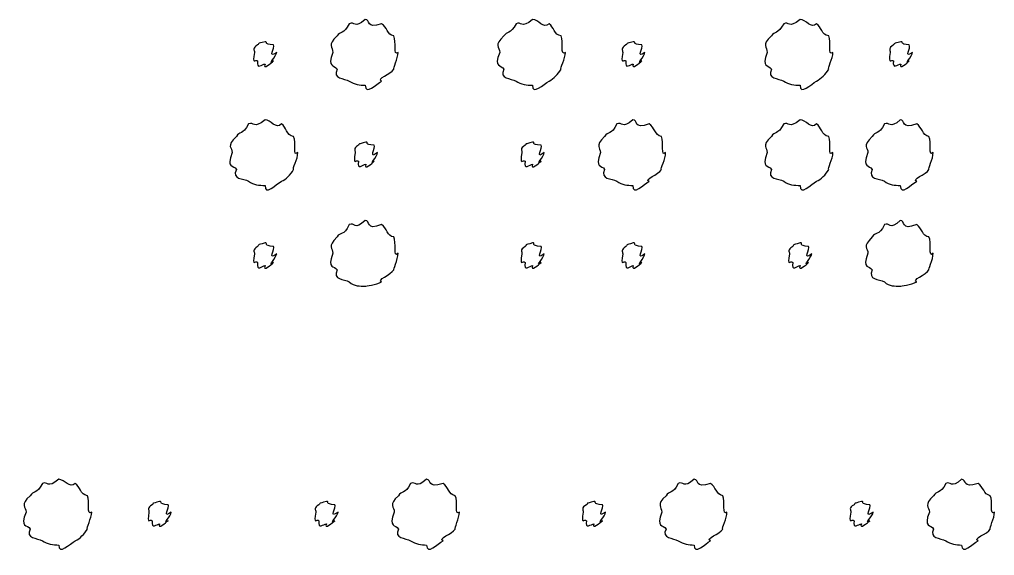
# Model space of a CAD drawing. Header units: millimetres. Extents: x -178 to -32, y 41 to 266.
# Drawn here: x -69.36 to -59.23, y 162.65 to 168.22 of the extents above; entities that cross this region are included whole.
import ezdxf

# ---------------------------------------------------------------- set-up
doc = ezdxf.new("R2010")
doc.units = ezdxf.units.MM
doc.layers.get('0').update_dxf_attribs({"linetype": 'CONTINUOUS'})

msp = doc.modelspace()

# ---------------------------------------------------------------- linework, layer by layer
at = {"color": 0}
for p, q in [((-65.7691, 168.22), (-65.7691, 168.22)), ((-64.0288, 168.22), (-64.0288, 168.22)), ((-61.2465, 168.22), (-61.2465, 168.22)), ((-66.8108, 167.989), (-66.8108, 167.989)), ((-62.9814, 167.989), (-62.9814, 167.989)), ((-60.1991, 167.989), (-60.1991, 167.989)), ((-66.8108, 167.178), (-66.8108, 167.178)), ((-62.9871, 167.178), (-62.9871, 167.178)), ((-61.2465, 167.178), (-61.2465, 167.178)), ((-60.2047, 167.178), (-60.2047, 167.178)), ((-65.7638, 166.946), (-65.7638, 166.946)), ((-64.0288, 166.946), (-64.0288, 166.946)), ((-65.7691, 166.131), (-65.7691, 166.131)), ((-60.2047, 166.131), (-60.2047, 166.131)), ((-66.8108, 165.899), (-66.8108, 165.899)), ((-64.0288, 165.899), (-64.0288, 165.899)), ((-62.9814, 165.899), (-62.9814, 165.899)), ((-61.2465, 165.899), (-61.2465, 165.899)), ((-68.9554, 163.439), (-68.9554, 163.439)), ((-65.1312, 163.439), (-65.1312, 163.439)), ((-62.3489, 163.439), (-62.3489, 163.439)), ((-59.5665, 163.439), (-59.5665, 163.439)), ((-67.908, 163.208), (-67.908, 163.208)), ((-66.173, 163.208), (-66.173, 163.208)), ((-63.3906, 163.208), (-63.3906, 163.208)), ((-60.6083, 163.208), (-60.6083, 163.208))]:
    msp.add_line(p, q, dxfattribs=at)
for points in [[(-65.7691, 168.22), (-65.8823, 168.118), (-65.8795, 168.205), (-65.9345, 168.176)], [(-65.5983, 168.176), (-65.7691, 168.118), (-65.7098, 168.22), (-65.7691, 168.22)], [(-64.0288, 168.22), (-64.1512, 168.118), (-64.1445, 168.205), (-64.1996, 168.176)], [(-63.8577, 168.176), (-63.9156, 168.118), (-63.9695, 168.22), (-64.0288, 168.22)], [(-61.2465, 168.22), (-61.3692, 168.118), (-61.3622, 168.205), (-61.4172, 168.176)], [(-61.0757, 168.176), (-61.1336, 168.118), (-61.1872, 168.22), (-61.2465, 168.22)], [(-65.9345, 168.176), (-65.9924, 168.06), (-66.0312, 168.104), (-66.0612, 168.049)], [(-65.4717, 168.049), (-65.5405, 168.06), (-65.5433, 168.146), (-65.5983, 168.176)], [(-64.1996, 168.176), (-64.2616, 168.06), (-64.2962, 168.104), (-64.3266, 168.049)], [(-63.7311, 168.049), (-63.8097, 168.06), (-63.8055, 168.146), (-63.8577, 168.176)], [(-61.4172, 168.176), (-61.4793, 168.06), (-61.5139, 168.104), (-61.5442, 168.049)], [(-60.9487, 168.049), (-61.0274, 168.06), (-61.0231, 168.146), (-61.0757, 168.176)], [(-66.0612, 168.049), (-66.1688, 167.95), (-66.1053, 167.936), (-66.1053, 167.878)], [(-65.4276, 167.878), (-65.4826, 167.831), (-65.4413, 167.994), (-65.4717, 168.049)], [(-64.3266, 168.049), (-64.438, 167.95), (-64.3707, 167.936), (-64.3707, 167.878)], [(-63.687, 167.878), (-63.7476, 167.831), (-63.7007, 167.994), (-63.7311, 168.049)], [(-61.5442, 168.049), (-61.6557, 167.95), (-61.5883, 167.936), (-61.5883, 167.878)], [(-60.9046, 167.878), (-60.9653, 167.831), (-60.9184, 167.994), (-60.9487, 168.049)], [(-66.8881, 167.955), (-66.9488, 167.919), (-66.9212, 167.907), (-66.9212, 167.878)], [(-66.8108, 167.989), (-66.9047, 167.963), (-66.8662, 167.977), (-66.8881, 167.955)], [(-66.7226, 167.955), (-66.8387, 167.963), (-66.7738, 167.989), (-66.8108, 167.989)], [(-66.6898, 167.878), (-66.7946, 167.802), (-66.7008, 167.933), (-66.7226, 167.955)], [(-63.0587, 167.955), (-63.1151, 167.919), (-63.0918, 167.907), (-63.0918, 167.878)], [(-62.9814, 167.989), (-63.071, 167.963), (-63.0365, 167.977), (-63.0587, 167.955)], [(-62.8932, 167.955), (-63.0047, 167.963), (-62.9444, 167.989), (-62.9814, 167.989)], [(-62.8601, 167.878), (-62.9606, 167.802), (-62.8714, 167.933), (-62.8932, 167.955)], [(-60.2763, 167.955), (-60.3328, 167.919), (-60.3095, 167.907), (-60.3095, 167.878)], [(-60.1991, 167.989), (-60.2887, 167.963), (-60.2544, 167.977), (-60.2763, 167.955)], [(-60.1109, 167.955), (-60.2227, 167.963), (-60.162, 167.989), (-60.1991, 167.989)], [(-60.0781, 167.878), (-60.1786, 167.802), (-60.089, 167.933), (-60.1109, 167.955)], [(-66.9212, 167.878), (-66.9488, 167.736), (-66.9103, 167.812), (-66.8881, 167.79)], [(-66.7226, 167.79), (-66.7946, 167.736), (-66.6898, 167.841), (-66.6898, 167.878)], [(-66.1053, 167.878), (-66.1688, 167.71), (-66.0904, 167.757), (-66.0612, 167.702)], [(-65.4717, 167.702), (-65.4826, 167.71), (-65.4276, 167.815), (-65.4276, 167.878)], [(-64.3707, 167.878), (-64.438, 167.71), (-64.3555, 167.757), (-64.3266, 167.702)], [(-63.7311, 167.702), (-63.7476, 167.71), (-63.687, 167.815), (-63.687, 167.878)], [(-63.0918, 167.878), (-63.1151, 167.736), (-63.0805, 167.812), (-63.0587, 167.79)], [(-62.8932, 167.79), (-62.9606, 167.736), (-62.8601, 167.841), (-62.8601, 167.878)], [(-61.5883, 167.878), (-61.6557, 167.71), (-61.5731, 167.757), (-61.5442, 167.702)], [(-60.9487, 167.702), (-60.9653, 167.71), (-60.9046, 167.815), (-60.9046, 167.878)], [(-60.3095, 167.878), (-60.3328, 167.736), (-60.2985, 167.812), (-60.2763, 167.79)], [(-60.1109, 167.79), (-60.1786, 167.736), (-60.0781, 167.841), (-60.0781, 167.878)], [(-66.8881, 167.79), (-66.9047, 167.692), (-66.8401, 167.757), (-66.8108, 167.757)], [(-66.8108, 167.757), (-66.8387, 167.692), (-66.7448, 167.768), (-66.7226, 167.79)], [(-63.0587, 167.79), (-63.071, 167.692), (-63.0103, 167.757), (-62.9814, 167.757)], [(-62.9814, 167.757), (-63.0047, 167.692), (-62.9154, 167.768), (-62.8932, 167.79)], [(-60.2763, 167.79), (-60.2887, 167.692), (-60.228, 167.757), (-60.1991, 167.757)], [(-60.1991, 167.757), (-60.2227, 167.692), (-60.1331, 167.768), (-60.1109, 167.79)], [(-66.0612, 167.702), (-66.1109, 167.604), (-65.9896, 167.609), (-65.9345, 167.58)], [(-65.5983, 167.58), (-65.659, 167.604), (-65.5006, 167.65), (-65.4717, 167.702)], [(-64.3266, 167.702), (-64.3788, 167.604), (-64.2546, 167.609), (-64.1996, 167.58)], [(-63.8577, 167.58), (-63.8097, 167.604), (-63.7642, 167.65), (-63.7311, 167.702)], [(-61.5442, 167.702), (-61.5964, 167.604), (-61.4726, 167.609), (-61.4172, 167.58)], [(-61.0757, 167.58), (-61.0274, 167.604), (-60.9819, 167.65), (-60.9487, 167.702)], [(-65.9345, 167.58), (-65.8823, 167.545), (-65.8245, 167.536), (-65.7691, 167.536)], [(-65.7691, 167.536), (-65.7691, 167.428), (-65.6534, 167.55), (-65.5983, 167.58)], [(-64.1996, 167.58), (-64.1512, 167.545), (-64.0867, 167.536), (-64.0288, 167.536)], [(-64.0288, 167.536), (-64.0341, 167.428), (-63.9131, 167.55), (-63.8577, 167.58)], [(-61.4172, 167.58), (-61.3692, 167.545), (-61.3043, 167.536), (-61.2465, 167.536)], [(-61.2465, 167.536), (-61.2521, 167.428), (-61.1307, 167.55), (-61.0757, 167.58)], [(-66.9819, 167.134), (-67.044, 167.013), (-67.0782, 167.06), (-67.1086, 167.002)], [(-66.8108, 167.178), (-66.9336, 167.071), (-66.9269, 167.163), (-66.9819, 167.134)], [(-66.6401, 167.134), (-66.6979, 167.071), (-66.7519, 167.178), (-66.8108, 167.178)], [(-66.5134, 167.002), (-66.5917, 167.013), (-66.5879, 167.104), (-66.6401, 167.134)], [(-63.1522, 167.134), (-63.21, 167.013), (-63.2488, 167.06), (-63.2792, 167.002)], [(-62.9871, 167.178), (-63.0999, 167.071), (-63.0971, 167.163), (-63.1522, 167.134)], [(-62.816, 167.134), (-62.9871, 167.071), (-62.9278, 167.178), (-62.9871, 167.178)], [(-62.6893, 167.002), (-62.7581, 167.013), (-62.7609, 167.104), (-62.816, 167.134)], [(-61.4172, 167.134), (-61.4793, 167.013), (-61.5139, 167.06), (-61.5442, 167.002)], [(-61.2465, 167.178), (-61.3692, 167.071), (-61.3622, 167.163), (-61.4172, 167.134)], [(-61.0757, 167.134), (-61.1336, 167.071), (-61.1872, 167.178), (-61.2465, 167.178)], [(-60.9487, 167.002), (-61.0274, 167.013), (-61.0231, 167.104), (-61.0757, 167.134)], [(-60.3702, 167.134), (-60.428, 167.013), (-60.4665, 167.06), (-60.4968, 167.002)], [(-60.2047, 167.178), (-60.3176, 167.071), (-60.3148, 167.163), (-60.3702, 167.134)], [(-60.034, 167.134), (-60.2047, 167.071), (-60.1454, 167.178), (-60.2047, 167.178)], [(-59.907, 167.002), (-59.9757, 167.013), (-59.9786, 167.104), (-60.034, 167.134)], [(-67.1086, 167.002), (-67.2204, 166.898), (-67.1527, 166.891), (-67.1527, 166.836)], [(-66.4693, 166.836), (-66.53, 166.781), (-66.4831, 166.946), (-66.5134, 167.002)], [(-63.2792, 167.002), (-63.3864, 166.898), (-63.3233, 166.891), (-63.3233, 166.836)], [(-62.6452, 166.836), (-62.7003, 166.781), (-62.659, 166.946), (-62.6893, 167.002)], [(-61.5442, 167.002), (-61.6557, 166.898), (-61.5883, 166.891), (-61.5883, 166.836)], [(-60.9046, 166.836), (-60.9653, 166.781), (-60.9184, 166.946), (-60.9487, 167.002)], [(-60.4968, 167.002), (-60.6044, 166.898), (-60.5409, 166.891), (-60.5409, 166.836)], [(-59.8629, 166.836), (-59.9179, 166.781), (-59.8766, 166.946), (-59.907, 167.002)], [(-65.8407, 166.914), (-65.8975, 166.872), (-65.8738, 166.865), (-65.8738, 166.836)], [(-65.7638, 166.946), (-65.8534, 166.916), (-65.8188, 166.936), (-65.8407, 166.914)], [(-65.6756, 166.914), (-65.7871, 166.916), (-65.7264, 166.946), (-65.7638, 166.946)], [(-65.6424, 166.836), (-65.743, 166.755), (-65.6534, 166.891), (-65.6756, 166.914)], [(-64.1061, 166.914), (-64.1664, 166.872), (-64.1389, 166.865), (-64.1389, 166.836)], [(-64.0288, 166.946), (-64.1223, 166.916), (-64.0838, 166.936), (-64.1061, 166.914)], [(-63.9406, 166.914), (-64.0563, 166.916), (-63.9914, 166.946), (-64.0288, 166.946)], [(-63.9075, 166.836), (-64.0122, 166.755), (-63.9184, 166.891), (-63.9406, 166.914)], [(-67.1527, 166.836), (-67.2204, 166.663), (-67.1375, 166.715), (-67.1086, 166.66)], [(-66.5134, 166.66), (-66.53, 166.663), (-66.4693, 166.773), (-66.4693, 166.836)], [(-65.8738, 166.836), (-65.8975, 166.689), (-65.8629, 166.77), (-65.8407, 166.748)], [(-65.6756, 166.748), (-65.743, 166.689), (-65.6424, 166.799), (-65.6424, 166.836)], [(-64.1389, 166.836), (-64.1664, 166.689), (-64.1279, 166.77), (-64.1061, 166.748)], [(-63.9406, 166.748), (-64.0122, 166.689), (-63.9075, 166.799), (-63.9075, 166.836)], [(-63.3233, 166.836), (-63.3864, 166.663), (-63.3081, 166.715), (-63.2792, 166.66)], [(-62.6893, 166.66), (-62.7003, 166.663), (-62.6452, 166.773), (-62.6452, 166.836)], [(-61.5883, 166.836), (-61.6557, 166.663), (-61.5731, 166.715), (-61.5442, 166.66)], [(-60.9487, 166.66), (-60.9653, 166.663), (-60.9046, 166.773), (-60.9046, 166.836)], [(-60.5409, 166.836), (-60.6044, 166.663), (-60.5257, 166.715), (-60.4968, 166.66)], [(-59.907, 166.66), (-59.9179, 166.663), (-59.8629, 166.773), (-59.8629, 166.836)], [(-65.8407, 166.748), (-65.8534, 166.645), (-65.7927, 166.715), (-65.7638, 166.715)], [(-65.7638, 166.715), (-65.7871, 166.645), (-65.6975, 166.726), (-65.6756, 166.748)], [(-64.1061, 166.748), (-64.1223, 166.645), (-64.0577, 166.715), (-64.0288, 166.715)], [(-64.0288, 166.715), (-64.0563, 166.645), (-63.9625, 166.726), (-63.9406, 166.748)], [(-67.1086, 166.66), (-67.1611, 166.557), (-67.037, 166.568), (-66.9819, 166.539)], [(-66.6401, 166.539), (-66.5917, 166.557), (-66.5462, 166.607), (-66.5134, 166.66)], [(-63.2792, 166.66), (-63.3286, 166.557), (-63.2075, 166.568), (-63.1522, 166.539)], [(-62.816, 166.539), (-62.8766, 166.557), (-62.7182, 166.607), (-62.6893, 166.66)], [(-61.5442, 166.66), (-61.5964, 166.557), (-61.4726, 166.568), (-61.4172, 166.539)], [(-61.0757, 166.539), (-61.0274, 166.557), (-60.9819, 166.607), (-60.9487, 166.66)], [(-60.4968, 166.66), (-60.5465, 166.557), (-60.4252, 166.568), (-60.3702, 166.539)], [(-60.034, 166.539), (-60.0943, 166.557), (-59.9359, 166.607), (-59.907, 166.66)], [(-66.9819, 166.539), (-66.9336, 166.497), (-66.869, 166.495), (-66.8108, 166.495)], [(-66.8108, 166.495), (-66.8165, 166.38), (-66.6951, 166.508), (-66.6401, 166.539)], [(-63.1522, 166.539), (-63.0999, 166.497), (-63.0421, 166.495), (-62.9871, 166.495)], [(-62.9871, 166.495), (-62.9871, 166.38), (-62.8714, 166.508), (-62.816, 166.539)], [(-61.4172, 166.539), (-61.3692, 166.497), (-61.3043, 166.495), (-61.2465, 166.495)], [(-61.2465, 166.495), (-61.2521, 166.38), (-61.1307, 166.508), (-61.0757, 166.539)], [(-60.3702, 166.539), (-60.3176, 166.497), (-60.2597, 166.495), (-60.2047, 166.495)], [(-60.2047, 166.495), (-60.2047, 166.38), (-60.089, 166.508), (-60.034, 166.539)], [(-65.9345, 166.087), (-65.9924, 165.961), (-66.0312, 166.015), (-66.0612, 165.96)], [(-65.7691, 166.131), (-65.8823, 166.02), (-65.8795, 166.116), (-65.9345, 166.087)], [(-65.5983, 166.087), (-65.7691, 166.02), (-65.7098, 166.131), (-65.7691, 166.131)], [(-65.4717, 165.96), (-65.5405, 165.961), (-65.5433, 166.056), (-65.5983, 166.087)], [(-60.3702, 166.087), (-60.428, 165.961), (-60.4665, 166.015), (-60.4968, 165.96)], [(-60.2047, 166.131), (-60.3176, 166.02), (-60.3148, 166.116), (-60.3702, 166.087)], [(-60.034, 166.087), (-60.2047, 166.02), (-60.1454, 166.131), (-60.2047, 166.131)], [(-59.907, 165.96), (-59.9757, 165.961), (-59.9786, 166.056), (-60.034, 166.087)], [(-66.8108, 165.899), (-66.9047, 165.866), (-66.8662, 165.886), (-66.8881, 165.861)], [(-66.7226, 165.861), (-66.8387, 165.866), (-66.7738, 165.899), (-66.8108, 165.899)], [(-66.0612, 165.96), (-66.1688, 165.851), (-66.1053, 165.847), (-66.1053, 165.789)], [(-65.4276, 165.789), (-65.4826, 165.734), (-65.4413, 165.905), (-65.4717, 165.96)], [(-64.0288, 165.899), (-64.1223, 165.866), (-64.0838, 165.886), (-64.1061, 165.861)], [(-63.9406, 165.861), (-64.0563, 165.866), (-63.9914, 165.899), (-64.0288, 165.899)], [(-62.9814, 165.899), (-63.071, 165.866), (-63.0365, 165.886), (-63.0587, 165.861)], [(-62.8932, 165.861), (-63.0047, 165.866), (-62.9444, 165.899), (-62.9814, 165.899)], [(-61.2465, 165.899), (-61.3403, 165.866), (-61.3015, 165.886), (-61.3237, 165.861)], [(-61.1583, 165.861), (-61.274, 165.866), (-61.2094, 165.899), (-61.2465, 165.899)], [(-60.4968, 165.96), (-60.6044, 165.851), (-60.5409, 165.847), (-60.5409, 165.789)], [(-59.8629, 165.789), (-59.9179, 165.734), (-59.8766, 165.905), (-59.907, 165.96)], [(-66.8881, 165.861), (-66.9488, 165.818), (-66.9212, 165.813), (-66.9212, 165.784)], [(-66.9212, 165.784), (-66.9488, 165.637), (-66.9103, 165.72), (-66.8881, 165.695)], [(-66.6898, 165.784), (-66.7946, 165.701), (-66.7008, 165.839), (-66.7226, 165.861)], [(-66.7226, 165.695), (-66.7946, 165.637), (-66.6898, 165.751), (-66.6898, 165.784)], [(-66.1053, 165.789), (-66.1688, 165.613), (-66.0904, 165.669), (-66.0612, 165.618)], [(-65.4717, 165.618), (-65.4826, 165.613), (-65.4276, 165.725), (-65.4276, 165.789)], [(-64.1061, 165.861), (-64.1664, 165.818), (-64.1389, 165.813), (-64.1389, 165.784)], [(-64.1389, 165.784), (-64.1664, 165.637), (-64.1279, 165.72), (-64.1061, 165.695)], [(-63.9075, 165.784), (-64.0122, 165.701), (-63.9184, 165.839), (-63.9406, 165.861)], [(-63.9406, 165.695), (-64.0122, 165.637), (-63.9075, 165.751), (-63.9075, 165.784)], [(-63.0587, 165.861), (-63.1151, 165.818), (-63.0918, 165.813), (-63.0918, 165.784)], [(-63.0918, 165.784), (-63.1151, 165.637), (-63.0805, 165.72), (-63.0587, 165.695)], [(-62.8601, 165.784), (-62.9606, 165.701), (-62.8714, 165.839), (-62.8932, 165.861)], [(-62.8932, 165.695), (-62.9606, 165.637), (-62.8601, 165.751), (-62.8601, 165.784)], [(-61.3237, 165.861), (-61.3844, 165.818), (-61.3569, 165.813), (-61.3569, 165.784)], [(-61.3569, 165.784), (-61.3844, 165.637), (-61.3456, 165.72), (-61.3237, 165.695)], [(-61.1251, 165.784), (-61.2299, 165.701), (-61.1364, 165.839), (-61.1583, 165.861)], [(-61.1583, 165.695), (-61.2299, 165.637), (-61.1251, 165.751), (-61.1251, 165.784)], [(-60.5409, 165.789), (-60.6044, 165.613), (-60.5257, 165.669), (-60.4968, 165.618)], [(-59.907, 165.618), (-59.9179, 165.613), (-59.8629, 165.725), (-59.8629, 165.789)], [(-66.8881, 165.695), (-66.9047, 165.591), (-66.8401, 165.662), (-66.8108, 165.662)], [(-66.8108, 165.662), (-66.8387, 165.591), (-66.7448, 165.673), (-66.7226, 165.695)], [(-64.1061, 165.695), (-64.1223, 165.591), (-64.0577, 165.662), (-64.0288, 165.662)], [(-64.0288, 165.662), (-64.0563, 165.591), (-63.9625, 165.673), (-63.9406, 165.695)], [(-63.0587, 165.695), (-63.071, 165.591), (-63.0103, 165.662), (-62.9814, 165.662)], [(-62.9814, 165.662), (-63.0047, 165.591), (-62.9154, 165.673), (-62.8932, 165.695)], [(-61.3237, 165.695), (-61.3403, 165.591), (-61.2754, 165.662), (-61.2465, 165.662)], [(-61.2465, 165.662), (-61.274, 165.591), (-61.1805, 165.673), (-61.1583, 165.695)], [(-66.0612, 165.618), (-66.1109, 165.509), (-65.9896, 165.524), (-65.9345, 165.491)], [(-65.5983, 165.491), (-65.659, 165.509), (-65.5006, 165.566), (-65.4717, 165.618)], [(-60.4968, 165.618), (-60.5465, 165.509), (-60.4252, 165.524), (-60.3702, 165.491)], [(-60.034, 165.491), (-60.0943, 165.509), (-59.9359, 165.566), (-59.907, 165.618)], [(-65.9345, 165.491), (-65.8823, 165.447), (-65.8245, 165.447), (-65.7691, 165.447)], [(-65.7691, 165.447), (-65.7691, 165.447), (-65.6534, 165.461), (-65.5983, 165.491)], [(-60.3702, 165.491), (-60.3176, 165.447), (-60.2597, 165.447), (-60.2047, 165.447)], [(-60.2047, 165.447), (-60.2047, 165.447), (-60.089, 165.461), (-60.034, 165.491)], [(-69.1261, 163.395), (-69.1882, 163.28), (-69.2224, 163.324), (-69.2527, 163.269)], [(-68.9554, 163.439), (-69.0778, 163.338), (-69.0711, 163.424), (-69.1261, 163.395)], [(-68.7843, 163.395), (-68.8421, 163.338), (-68.8961, 163.439), (-68.9554, 163.439)], [(-68.6576, 163.269), (-68.7363, 163.28), (-68.732, 163.365), (-68.7843, 163.395)], [(-65.2967, 163.395), (-65.3546, 163.28), (-65.393, 163.324), (-65.4233, 163.269)], [(-65.1312, 163.439), (-65.2441, 163.338), (-65.2413, 163.424), (-65.2967, 163.395)], [(-64.9602, 163.395), (-65.1312, 163.338), (-65.072, 163.439), (-65.1312, 163.439)], [(-64.8335, 163.269), (-64.9023, 163.28), (-64.9051, 163.365), (-64.9602, 163.395)], [(-62.5143, 163.395), (-62.5722, 163.28), (-62.6106, 163.324), (-62.641, 163.269)], [(-62.3489, 163.439), (-62.4618, 163.338), (-62.4593, 163.424), (-62.5143, 163.395)], [(-62.1781, 163.395), (-62.3489, 163.338), (-62.2896, 163.439), (-62.3489, 163.439)], [(-62.0511, 163.269), (-62.1203, 163.28), (-62.1228, 163.365), (-62.1781, 163.395)], [(-59.732, 163.395), (-59.7898, 163.28), (-59.8286, 163.324), (-59.8586, 163.269)], [(-59.5665, 163.439), (-59.6798, 163.338), (-59.6769, 163.424), (-59.732, 163.395)], [(-59.3958, 163.395), (-59.5665, 163.338), (-59.5073, 163.439), (-59.5665, 163.439)], [(-59.2691, 163.269), (-59.3379, 163.28), (-59.3408, 163.365), (-59.3958, 163.395)], [(-69.2527, 163.269), (-69.3646, 163.169), (-69.2968, 163.155), (-69.2968, 163.098)], [(-68.6135, 163.098), (-68.6742, 163.051), (-68.6273, 163.213), (-68.6576, 163.269)], [(-65.4233, 163.269), (-65.5309, 163.169), (-65.4674, 163.155), (-65.4674, 163.098)], [(-64.7894, 163.098), (-64.8444, 163.051), (-64.8032, 163.213), (-64.8335, 163.269)], [(-62.641, 163.269), (-62.7486, 163.169), (-62.6851, 163.155), (-62.6851, 163.098)], [(-62.007, 163.098), (-62.0624, 163.051), (-62.0208, 163.213), (-62.0511, 163.269)], [(-59.8586, 163.269), (-59.9662, 163.169), (-59.9027, 163.155), (-59.9027, 163.098)], [(-59.225, 163.098), (-59.2801, 163.051), (-59.2388, 163.213), (-59.2691, 163.269)], [(-67.9852, 163.175), (-68.0417, 163.139), (-68.018, 163.127), (-68.018, 163.098)], [(-67.908, 163.208), (-67.9976, 163.183), (-67.963, 163.197), (-67.9852, 163.175)], [(-67.8198, 163.175), (-67.9312, 163.183), (-67.8706, 163.208), (-67.908, 163.208)], [(-67.7866, 163.098), (-67.8871, 163.022), (-67.7975, 163.153), (-67.8198, 163.175)], [(-66.2503, 163.175), (-66.3109, 163.139), (-66.2831, 163.127), (-66.2831, 163.098)], [(-66.173, 163.208), (-66.2668, 163.183), (-66.228, 163.197), (-66.2503, 163.175)], [(-66.0848, 163.175), (-66.2005, 163.183), (-66.1356, 163.208), (-66.173, 163.208)], [(-66.0516, 163.098), (-66.1564, 163.022), (-66.0626, 163.153), (-66.0848, 163.175)], [(-63.4679, 163.175), (-63.5286, 163.139), (-63.5011, 163.127), (-63.5011, 163.098)], [(-63.3906, 163.208), (-63.4845, 163.183), (-63.4457, 163.197), (-63.4679, 163.175)], [(-63.3024, 163.175), (-63.4182, 163.183), (-63.3536, 163.208), (-63.3906, 163.208)], [(-63.2693, 163.098), (-63.3741, 163.022), (-63.2806, 163.153), (-63.3024, 163.175)], [(-60.6855, 163.175), (-60.7462, 163.139), (-60.7187, 163.127), (-60.7187, 163.098)], [(-60.6083, 163.208), (-60.7021, 163.183), (-60.6637, 163.197), (-60.6855, 163.175)], [(-60.5201, 163.175), (-60.6362, 163.183), (-60.5712, 163.208), (-60.6083, 163.208)], [(-60.4873, 163.098), (-60.5921, 163.022), (-60.4982, 163.153), (-60.5201, 163.175)], [(-69.2968, 163.098), (-69.3646, 162.93), (-69.2817, 162.976), (-69.2527, 162.921)], [(-68.6576, 162.921), (-68.6742, 162.93), (-68.6135, 163.034), (-68.6135, 163.098)], [(-68.018, 163.098), (-68.0417, 162.956), (-68.0071, 163.032), (-67.9852, 163.009)], [(-67.8198, 163.009), (-67.8871, 162.956), (-67.7866, 163.061), (-67.7866, 163.098)], [(-66.2831, 163.098), (-66.3109, 162.956), (-66.2721, 163.032), (-66.2503, 163.009)], [(-66.0848, 163.009), (-66.1564, 162.956), (-66.0516, 163.061), (-66.0516, 163.098)], [(-65.4674, 163.098), (-65.5309, 162.93), (-65.4523, 162.976), (-65.4233, 162.921)], [(-64.8335, 162.921), (-64.8444, 162.93), (-64.7894, 163.034), (-64.7894, 163.098)], [(-63.5011, 163.098), (-63.5286, 162.956), (-63.4898, 163.032), (-63.4679, 163.009)], [(-63.3024, 163.009), (-63.3741, 162.956), (-63.2693, 163.061), (-63.2693, 163.098)], [(-62.6851, 163.098), (-62.7486, 162.93), (-62.6699, 162.976), (-62.641, 162.921)], [(-62.0511, 162.921), (-62.0624, 162.93), (-62.007, 163.034), (-62.007, 163.098)], [(-60.7187, 163.098), (-60.7462, 162.956), (-60.7078, 163.032), (-60.6855, 163.009)], [(-60.5201, 163.009), (-60.5921, 162.956), (-60.4873, 163.061), (-60.4873, 163.098)], [(-59.9027, 163.098), (-59.9662, 162.93), (-59.8876, 162.976), (-59.8586, 162.921)], [(-59.2691, 162.921), (-59.2801, 162.93), (-59.225, 163.034), (-59.225, 163.098)], [(-67.9852, 163.009), (-67.9976, 162.912), (-67.9369, 162.976), (-67.908, 162.976)], [(-67.908, 162.976), (-67.9312, 162.912), (-67.8416, 162.988), (-67.8198, 163.009)], [(-66.2503, 163.009), (-66.2668, 162.912), (-66.2019, 162.976), (-66.173, 162.976)], [(-66.173, 162.976), (-66.2005, 162.912), (-66.1067, 162.988), (-66.0848, 163.009)], [(-63.4679, 163.009), (-63.4845, 162.912), (-63.4196, 162.976), (-63.3906, 162.976)], [(-63.3906, 162.976), (-63.4182, 162.912), (-63.3247, 162.988), (-63.3024, 163.009)], [(-60.6855, 163.009), (-60.7021, 162.912), (-60.6372, 162.976), (-60.6083, 162.976)], [(-60.6083, 162.976), (-60.6362, 162.912), (-60.5423, 162.988), (-60.5201, 163.009)], [(-69.2527, 162.921), (-69.3053, 162.824), (-69.1811, 162.829), (-69.1261, 162.8)], [(-68.7843, 162.8), (-68.7363, 162.824), (-68.6908, 162.869), (-68.6576, 162.921)], [(-65.4233, 162.921), (-65.4731, 162.824), (-65.3517, 162.829), (-65.2967, 162.8)], [(-64.9602, 162.8), (-65.0208, 162.824), (-64.8624, 162.869), (-64.8335, 162.921)], [(-62.641, 162.921), (-62.6907, 162.824), (-62.5694, 162.829), (-62.5143, 162.8)], [(-62.1781, 162.8), (-62.2388, 162.824), (-62.0801, 162.869), (-62.0511, 162.921)], [(-59.8586, 162.921), (-59.9084, 162.824), (-59.787, 162.829), (-59.732, 162.8)], [(-59.3958, 162.8), (-59.4565, 162.824), (-59.2981, 162.869), (-59.2691, 162.921)], [(-69.1261, 162.8), (-69.0778, 162.764), (-69.0132, 162.756), (-68.9554, 162.756)], [(-68.9554, 162.756), (-68.9606, 162.647), (-68.8393, 162.77), (-68.7843, 162.8)], [(-65.2967, 162.8), (-65.2441, 162.764), (-65.1863, 162.756), (-65.1312, 162.756)], [(-65.1312, 162.756), (-65.1312, 162.647), (-65.0155, 162.77), (-64.9602, 162.8)], [(-62.5143, 162.8), (-62.4618, 162.764), (-62.4039, 162.756), (-62.3489, 162.756)], [(-62.3489, 162.756), (-62.3489, 162.647), (-62.2332, 162.77), (-62.1781, 162.8)], [(-59.732, 162.8), (-59.6798, 162.764), (-59.6219, 162.756), (-59.5665, 162.756)], [(-59.5665, 162.756), (-59.5665, 162.647), (-59.4508, 162.77), (-59.3958, 162.8)]]:
    msp.add_open_spline(points, degree=3, dxfattribs=at)

doc.saveas('drawing.dxf')
